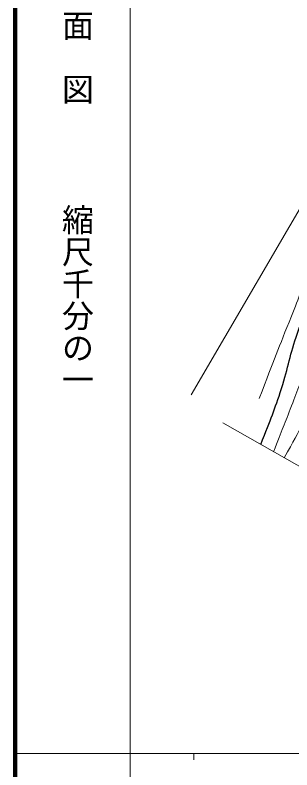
# Model space of a CAD drawing. Units: millimetres, scale not verified. Extents: x 40000 to 680000, y 20000 to 380000.
# Drawn here: x 40000 to 83348, y 202409 to 320549 of the extents above; entities that cross this region are included whole.
import ezdxf
from ezdxf.enums import TextEntityAlignment as Align

# ---------------------------------------------------------------- set-up
doc = ezdxf.new("R2010")
doc.units = ezdxf.units.MM
doc.header["$LTSCALE"] = 1000
for name, color, linetype, lineweight in [('M-BGD', 7, 'Continuous', 13), ('M-STR-HTXT', 7, 'Continuous', 13), ('M-TTL', 2, 'Continuous', 140), ('M-TTL-BAND', 7, 'Continuous', 13)]:
    doc.layers.add(name, color=color, linetype=linetype, lineweight=lineweight)
doc.styles.add('@ＭＳ ゴシック', font='')
doc.styles.get('@ＭＳ ゴシック').set_extended_font_data('@MS Gothic')

msp = doc.modelspace()

# ---------------------------------------------------------------- linework, layer by layer
at = {"layer": 'M-BGD'}
for points, knots in [([(78234, 260565), (80641, 266801), (81244, 268414), (83280, 273403), (84512, 276422), (84950, 278235), (86482, 281114), (87723, 283446), (88260, 284282), (90053, 286857)], [0, 0, 0, 0, 1, 1, 1, 2, 2, 2, 3, 3, 3, 3]), ([(80479, 252209), (81854, 255703), (82202, 256587), (83287, 259401), (84302, 262032), (84912, 263490), (85859, 266146), (86646, 268354), (86953, 269638), (87773, 271833), (89049, 275247), (89575, 277291), (91491, 280392), (92507, 282037), (93108, 283095), (94749, 284119), (96125, 284977), (97138, 285062), (98752, 285223), (101629, 285510), (103263, 284963), (106123, 284533), (108928, 284111), (110458, 283641), (113218, 282987), (115371, 282477), (116067, 282302), (118714, 281613)], [0, 0, 0, 0, 1, 1, 1, 2, 2, 2, 3, 3, 3, 4, 4, 4, 5, 5, 5, 6, 6, 6, 7, 7, 7, 8, 8, 8, 9, 9, 9, 9]), ([(82150, 251257), (83676, 253990), (84097, 254735), (85231, 257022), (86292, 259162), (86952, 260338), (87799, 262571), (88610, 264711), (88900, 265969), (89538, 268166), (90426, 271225), (90198, 273214), (91677, 276034), (93039, 278631), (94403, 280032), (97066, 281261), (100625, 282905), (103423, 281566), (107051, 280227)], [0, 0, 0, 0, 1, 1, 1, 2, 2, 2, 3, 3, 3, 4, 4, 4, 5, 5, 5, 6, 6, 6, 6])]:
    msp.add_open_spline(points, degree=3, knots=knots, dxfattribs=at)
at = {"layer": 'M-BGD', "lineweight": 25}
msp.add_open_spline([(78466, 253356), (80121, 257483), (80592, 258643), (81729, 262111), (82825, 265453), (83018, 267459), (84214, 270766), (85008, 272964), (85308, 273732), (86450, 276315)], degree=3, knots=[0, 0, 0, 0, 1, 1, 1, 2, 2, 2, 3, 3, 3, 3], dxfattribs=at)
at = {"layer": 'M-STR-HTXT'}
msp.add_line((72536, 256735), (89060, 247321), dxfattribs=at)
msp.add_lwpolyline([(67588, 261113), (88273, 296612), (149285, 342343)], dxfattribs=at)
at = {"layer": 'M-TTL'}
msp.add_line((40000, 380000), (40000, 20000), dxfattribs=at)
at = {"layer": 'M-TTL-BAND'}
for p, q in [((58000, 370000), (58000, 20000)), ((40000, 205000), (579000, 205000)), ((68000, 205000), (68000, 204000))]:
    msp.add_line(p, q, dxfattribs=at)

# ---------------------------------------------------------------- texts
at = {"layer": 'M-TTL-BAND', "style": '@ＭＳ ゴシック'}
for s, p in [('平  面  図', (49777, 306475)), ('縮尺千分の一', (49777, 261030))]:
    msp.add_text(s, height=3666, rotation=270, dxfattribs=at).set_placement(p, align=Align.MIDDLE_RIGHT)

doc.saveas('drawing.dxf')
